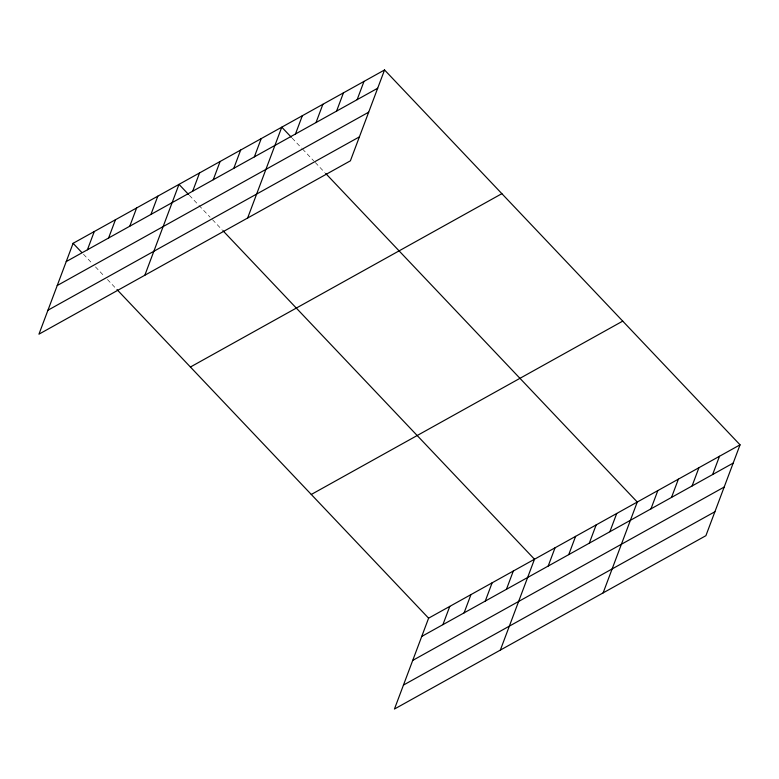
<?xml version="1.0" encoding="UTF-8"?>
<svg xmlns="http://www.w3.org/2000/svg" width="779" height="779" viewBox="0 0 779 779"><rect width="100%" height="100%" fill="white"/><g stroke="black" fill="none" stroke-linecap="round" stroke-linejoin="round"><path stroke-width="0.58" stroke-dasharray="3.9 2.92" d="M292.144 138.107L301.726 148.205M302.525 149.052L313.694 160.825M315.291 162.509L324.872 172.607M189.375 195.315L198.148 204.565M198.947 205.413L210.116 217.195M212.511 219.717L222.093 229.815M83.48 254.246L92.253 263.506M95.447 266.876L104.23 276.126M107.424 279.495L116.198 288.756"/><path stroke-width="1.17" d="M384.553 69.964L73.099 243.311L38.95 334.172L350.394 160.825L384.553 69.964L740.05 444.828L705.901 535.689L394.447 709.036L428.606 618.175L740.05 444.828M87.414 249.786L94.278 231.519M108.593 238.004L115.458 219.736M129.772 226.212L136.637 207.944M150.951 214.429L157.816 196.162M144.845 275.23L178.995 184.37L188.576 194.468M192.686 191.196L199.551 172.928M213.242 179.754L220.106 161.487M233.797 168.313L240.662 150.045M254.353 156.881L261.218 138.604M247.625 218.032L281.774 127.172L291.346 137.27M295.465 133.998L302.33 115.73M316.021 122.556L322.886 104.289M336.577 111.115L343.442 92.847M357.133 99.673L363.997 81.405M442.91 624.651L449.775 606.383M464.089 612.869L470.954 594.601M485.268 601.076L492.133 582.809M506.447 589.294L513.312 571.026M500.342 650.095L534.491 559.234L222.891 230.652M548.182 566.06L555.047 547.793M568.738 554.619L575.603 536.351M589.294 543.187L596.159 524.91M609.85 531.745L616.715 513.478M603.121 592.897L637.271 502.036L325.671 173.454M650.962 508.862L657.827 490.595M671.517 497.421L678.382 479.153M692.073 485.979L698.938 467.712M712.629 474.538L719.494 456.27M66.234 261.578L377.688 88.231M57.227 285.533L368.681 112.186M47.957 310.217L359.401 136.87M190.417 367.016L501.871 193.669M311.288 494.47L622.733 321.123M421.731 636.443L733.185 463.096M412.734 660.397L724.178 487.05M403.454 685.082L714.898 511.735M73.099 243.311L81.883 252.571M116.996 289.593L428.606 618.175"/></g></svg>
